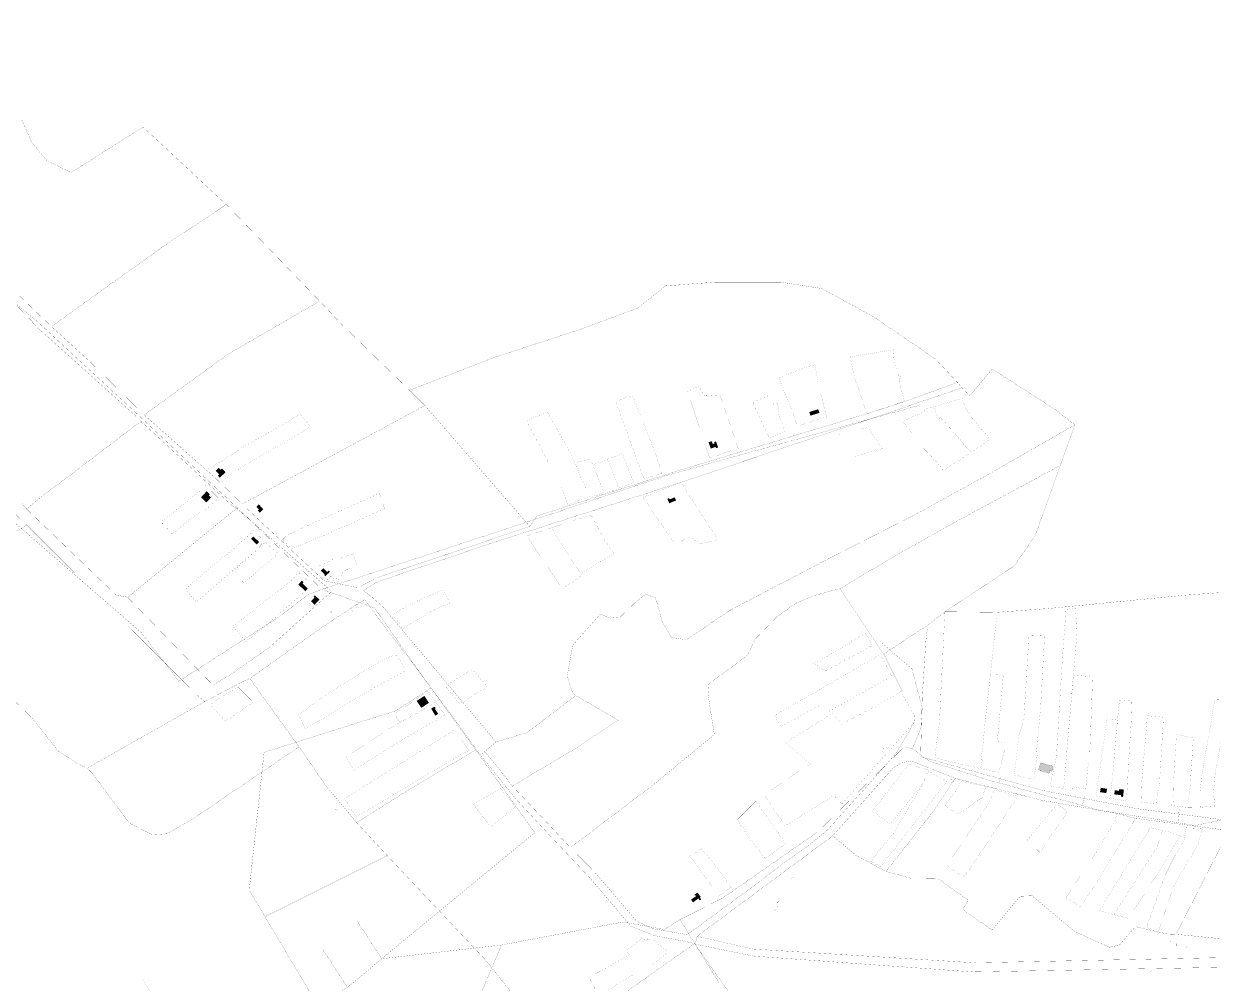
# Model space of a CAD drawing. Header units: millimetres. Extents: x 1265826 to 1360210, y 383897 to 506623.
# Drawn here: x 1341503 to 1343208, y 491104 to 492479 of the extents above; entities that cross this region are included whole.
import ezdxf

# ---------------------------------------------------------------- set-up
doc = ezdxf.new("R2010")
doc.units = ezdxf.units.MM
doc.layers.add('14', color=7, linetype='Continuous')

msp = doc.modelspace()

# ---------------------------------------------------------------- hatches: boundary and pattern name
at = {"layer": '14', "linetype": 'Continuous'}
for points in [[(1342629.1, 491922.6), (1342630.7, 491917.6), (1342643.4, 491921.5), (1342641.8, 491926.6)], [(1342484.7, 491879.3), (1342486.2, 491875.1), (1342487.8, 491870.4), (1342494.7, 491872.8), (1342495.4, 491871), (1342498.2, 491872), (1342497.5, 491873.9), (1342495.9, 491878.5), (1342495.2, 491880.5), (1342492.8, 491879.6), (1342493.4, 491877.6), (1342490.6, 491876.6), (1342489.2, 491880.8)], [(1341778.5, 491838.4), (1341783.5, 491833.2), (1341781.5, 491831.3), (1341784.1, 491828.6), (1341786.3, 491830.6), (1341790.3, 491834.4), (1341792.3, 491836.4), (1341787.4, 491841.5), (1341785.4, 491839.5), (1341782.6, 491842.4)], [(1341765.5, 491809), (1341757.3, 491800.6), (1341765, 491793.2), (1341773.1, 491801.7), (1341773, 491801.8), (1341771.4, 491800.2), (1341768.3, 491803.2), (1341769.9, 491804.8)], [(1342425.6, 491798.2), (1342428.3, 491791.9), (1342437.9, 491796), (1342436.1, 491800.3), (1342428.8, 491797.3), (1342428, 491799.2)], [(1341836.7, 491787), (1341840.5, 491783.1), (1341838.7, 491781.3), (1341841.5, 491778.5), (1341846.6, 491783.4), (1341840, 491790.2)], [(1341829, 491740.9), (1341837.1, 491732.9), (1341840.4, 491736.3), (1341832.3, 491744.2)], [(1341929.1, 491695.4), (1341934.6, 491689.7), (1341933.9, 491689.1), (1341935.5, 491687.4), (1341941.9, 491693.6), (1341940.2, 491695.4), (1341937.9, 491693.2), (1341932.5, 491698.7)], [(1341900.2, 491679), (1341896.9, 491675.5), (1341906.7, 491666), (1341910.2, 491669.6), (1341902.6, 491676.9), (1341904.1, 491678.5), (1341901.8, 491680.6)], [(1341918.9, 491657.9), (1341920, 491656.7), (1341915.1, 491651.4), (1341920.2, 491646.6), (1341927, 491653.7), (1341920.5, 491659.7)], [(1342066.5, 491508.5), (1342073, 491498.7), (1342083.8, 491505.8), (1342077.3, 491515.6)], [(1342090.8, 491499.6), (1342087.2, 491497.4), (1342093.1, 491487.5), (1342097.1, 491490.1), (1342092.3, 491497.3), (1342093.5, 491497.9), (1342092.1, 491500.2)], [(1342960.6, 491420.1), (1342957.4, 491409.5), (1342959.8, 491408.8), (1342959.6, 491408.4), (1342972.4, 491404.7), (1342973.5, 491408.4), (1342976.6, 491407.5), (1342977.5, 491410.6), (1342978.8, 491414.7)], [(1343046.6, 491383.9), (1343045.6, 491377.9), (1343054.5, 491376.4), (1343055.6, 491382.4)], [(1343073.2, 491382), (1343072.9, 491379.6), (1343066.8, 491380.3), (1343066.1, 491374.6), (1343075.9, 491373.5), (1343075.6, 491371.3), (1343078.5, 491371), (1343079.7, 491381.3)], [(1342464.5, 491230.8), (1342465.5, 491229.3), (1342466.5, 491230), (1342467.2, 491228.9), (1342459.6, 491223.7), (1342462.3, 491219.9), (1342470.2, 491225.3), (1342472, 491222.6), (1342473.9, 491223.9), (1342472.1, 491226.6), (1342473.4, 491227.4), (1342468.8, 491233.7)]]:
    msp.add_hatch(color=12, dxfattribs=at).paths.add_polyline_path(points)

# ---------------------------------------------------------------- linework, layer by layer
at = {"layer": '14', "color": 92, "const_width": 0.17, "flags": 128}
for points in [[(1341811.4, 491001.8), (1341812.6, 490989.9), (1341926.5, 491068.8), (1341966.8, 491098.2), (1341973.4, 491102.8), (1342016.2, 491138.9), (1342235.5, 491319.6), (1342142.5, 491450), (1342087.1, 491527), (1342055, 491571.6), (1342005.9, 491642), (1341930.6, 491668.4), (1341825, 491770.4), (1341729.2, 491860.4), (1341646.4, 491937.9), (1341520.5, 492054.4), (1341408.1, 492146.5), (1341373.6, 492171.3), (1341338.4, 492200.3), (1341293.8, 492250.1), (1341193.4, 492356.1), (1341144.2, 492410.9), (1341128.5, 492424.8), (1341067.5, 492479.2)], [(1341128.5, 492424.8), (1340935.4, 492293.4), (1340994.7, 492228.5), (1341145.4, 492084.3), (1341165.5, 492048.8), (1341217.9, 492000.9), (1341671.8, 491606.4), (1341725.6, 491536.8), (1341862.9, 491624.9), (1341911.1, 491660.8), (1341930.6, 491668.4), (1342265.1, 491778.3), (1342422, 491831.1), (1342786.1, 491932.1)], [(1342629.1, 491922.6), (1342630.7, 491917.6), (1342643.4, 491921.5), (1342641.8, 491926.6), (1342629.1, 491922.6)], [(1341778.5, 491838.4), (1341783.5, 491833.2), (1341781.5, 491831.3), (1341784.1, 491828.6), (1341786.3, 491830.6), (1341790.3, 491834.4), (1341792.3, 491836.4), (1341787.4, 491841.5), (1341785.4, 491839.5), (1341782.6, 491842.4), (1341778.5, 491838.4)], [(1341765.5, 491809), (1341757.3, 491800.6), (1341765, 491793.2), (1341773.1, 491801.7), (1341773, 491801.8), (1341771.4, 491800.2), (1341768.3, 491803.2), (1341769.9, 491804.8), (1341765.5, 491809)], [(1342425.6, 491798.2), (1342428.3, 491791.9), (1342437.9, 491796), (1342436.1, 491800.3), (1342428.8, 491797.3), (1342428, 491799.2), (1342425.6, 491798.2)], [(1341836.7, 491787), (1341840.5, 491783.1), (1341838.7, 491781.3), (1341841.5, 491778.5), (1341846.6, 491783.4), (1341840, 491790.2), (1341836.7, 491787)], [(1341829, 491740.9), (1341837.1, 491732.9), (1341840.4, 491736.3), (1341832.3, 491744.2), (1341829, 491740.9)], [(1341900.2, 491679), (1341896.9, 491675.5), (1341906.7, 491666), (1341910.2, 491669.6), (1341902.6, 491676.9), (1341904.1, 491678.5), (1341901.8, 491680.6), (1341900.2, 491679)], [(1342730.9, 491593.4), (1342776.1, 491554.4), (1342790.8, 491498.2), (1342788.8, 491468.9), (1342776.6, 491439.9)], [(1341926.5, 491068.8), (1341826.4, 491237.2), (1341847.7, 491434.8), (1342035.7, 491494.1), (1342087.1, 491527)], [(1342066.5, 491508.5), (1342073, 491498.7), (1342083.8, 491505.8), (1342077.3, 491515.6), (1342066.5, 491508.5)], [(1342090.8, 491499.6), (1342087.2, 491497.4), (1342093.1, 491487.5), (1342097.1, 491490.1), (1342092.3, 491497.3), (1342093.5, 491497.9), (1342092.1, 491500.2), (1342090.8, 491499.6)], [(1341980.8, 491193.4), (1342016.2, 491138.9), (1342187.9, 491158.6), (1342362.1, 491191.6), (1342420.9, 491180.9), (1342443.8, 491195), (1342504.7, 491225.8), (1342640.5, 491320.4), (1342765.5, 491443.1), (1342776.6, 491439.9), (1342801.1, 491422.1), (1342888.6, 491394.2), (1342900.9, 491390.9), (1343020.5, 491358.6), (1343047.7, 491351.2), (1343157.2, 491333.9), (1343182.1, 491329.9), (1343283.6, 491351.1), (1343375.2, 491384.1), (1343462.1, 491403.9), (1343521.4, 491408.9)], [(1342902.6, 491398.6), (1342900.9, 491390.9)], [(1343023, 491371.7), (1343020.5, 491358.6)], [(1343046.6, 491383.9), (1343045.6, 491377.9), (1343054.5, 491376.4), (1343055.6, 491382.4), (1343046.6, 491383.9)], [(1343159, 491353.7), (1343157.2, 491333.9)], [(1342443.8, 491195), (1342499.3, 491104.8)], [(1341966.8, 491098.2), (1341931.4, 491152.8)], [(1342187.9, 491158.6), (1342144.9, 491057.3)]]:
    msp.add_lwpolyline(points, dxfattribs=at)
at = {"layer": '14', "color": 12, "const_width": 0.17, "flags": 128}
for points in [[(1341500.3, 492341.5), (1341515.3, 492308.4), (1341536.8, 492282.6), (1341571.4, 492266.1), (1341674.2, 492331.3), (1341793.4, 492220.1), (1341848.9, 492163), (1341927.4, 492081.6), (1341958.6, 492048.7), (1342056.2, 491953.8), (1342176.6, 492000.7), (1342300.4, 492040.9), (1342383.5, 492071.9), (1342423, 492103.5), (1342493.5, 492108.8), (1342588.7, 492108.8), (1342647.1, 492099.7), (1342722.1, 492058.5), (1342810.2, 491998.4), (1342841.2, 491965.1), (1342847.9, 491957.5), (1342858.8, 491945.7), (1342891, 491984.4), (1342982.1, 491925.7), (1343009.5, 491904.3), (1342988.6, 491846), (1342952.8, 491745.8), (1342922.9, 491702.3), (1342823.3, 491636.3), (1342898.2, 491635.6), (1342970.7, 491640.9), (1343168.6, 491660.2), (1343279.8, 491668.2)], [(1341793.4, 492220.1), (1341709.6, 492164.5), (1341623, 492102.8), (1341543, 492045.1), (1341599.5, 491993.6), (1341675.8, 491918.5), (1341795.7, 492005.3), (1341836.7, 492029.3), (1341927.4, 492081.6), (1341848.9, 492163), (1341793.4, 492220.1)], [(1342056.2, 491953.8), (1342078.1, 491932), (1342228.4, 491758.6), (1342239.2, 491773.8), (1342445.1, 491839.8), (1342711.8, 491920.3), (1342765.5, 491937.6), (1342841.2, 491965.1), (1342810.2, 491998.4), (1342722.1, 492058.5), (1342647.1, 492099.7), (1342588.7, 492108.8), (1342493.5, 492108.8), (1342423, 492103.5), (1342383.5, 492071.9), (1342300.4, 492040.9), (1342176.6, 492000.7), (1342056.2, 491953.8)], [(1341332.1, 491931.4), (1341507.8, 491760.3), (1341750.2, 491518.5), (1341762.5, 491507.5), (1341819, 491537.1), (1341827.1, 491540.7), (1341938.1, 491619.1), (1341991.6, 491653.8), (1342110.7, 491495.7), (1342157.8, 491430.7), (1342163.9, 491435.8), (1342180, 491449.6), (1342019.1, 491642.2), (1342002.2, 491657.5), (1341989.9, 491667.2), (1342011, 491679.6), (1342178.9, 491736.4), (1342429.5, 491816.8), (1342735.1, 491919), (1342847.9, 491957.5), (1342841.2, 491965.1), (1342765.5, 491937.6), (1342711.8, 491920.3), (1342445.1, 491839.8), (1342239.2, 491773.8), (1342228.4, 491758.6), (1342009.7, 491685.1), (1341981.7, 491670.8), (1341933.9, 491680.8), (1341820.2, 491786.8), (1341816.4, 491790.7), (1341777.4, 491828.4), (1341675.8, 491918.5), (1341599.5, 491993.6), (1341543, 492045.1), (1341491.6, 492094.5)], [(1341485.2, 492083.5), (1341513.9, 492053.9), (1341521.2, 492044.8), (1341529.3, 492038), (1341665.6, 491915.3), (1341672.2, 491908.5), (1341802.4, 491787.8), (1341808.2, 491784.7), (1341944.6, 491665.4), (1341857.3, 491586.8), (1341799.3, 491545.9), (1341774.4, 491531.2), (1341652.3, 491657), (1341635.4, 491660.4), (1341507.4, 491783.6), (1341501.1, 491791.6)], [(1341927.4, 492081.6), (1341836.7, 492029.3), (1341795.7, 492005.3), (1341675.8, 491918.5), (1341777.4, 491828.4), (1341816.4, 491790.7), (1342078.1, 491932), (1342056.2, 491953.8), (1341958.6, 492048.7), (1341927.4, 492081.6)], [(1342847.9, 491957.5), (1342735.1, 491919), (1342429.5, 491816.8), (1342178.9, 491736.4), (1342011, 491679.6), (1341989.9, 491667.2), (1342002.2, 491657.5), (1342019.1, 491642.2), (1342180, 491449.6), (1342224.8, 491463.2), (1342294.3, 491516.3), (1342290.5, 491519.5), (1342287.1, 491527.2), (1342282.1, 491544.8), (1342290, 491588.3), (1342329.5, 491633.1), (1342343.4, 491627.2), (1342357.8, 491628.5), (1342380.2, 491650.3), (1342394.8, 491661.5), (1342408.6, 491656.2), (1342418.5, 491621.3), (1342431.6, 491599.5), (1342453.1, 491596.2), (1342514.8, 491638.2), (1342656.5, 491712.4), (1342780.7, 491775.6), (1342886.1, 491833.6), (1343009.5, 491904.3), (1342982.1, 491925.7), (1342891, 491984.4), (1342858.8, 491945.7), (1342847.9, 491957.5)], [(1342228.4, 491758.6), (1342078.1, 491932), (1341816.4, 491790.7), (1341820.2, 491786.8), (1341933.9, 491680.8), (1341981.7, 491670.8), (1342009.7, 491685.1), (1342228.4, 491758.6)], [(1341635.4, 491660.4), (1341652.3, 491657), (1341808.2, 491784.7), (1341802.4, 491787.8), (1341672.2, 491908.5), (1341663.6, 491903.7), (1341559.9, 491824.5), (1341531.8, 491804.1), (1341507.4, 491783.6), (1341635.4, 491660.4)], [(1343009.5, 491904.3), (1342886.1, 491833.6), (1342780.7, 491775.6), (1342656.5, 491712.4), (1342514.8, 491638.2), (1342453.1, 491596.2), (1342431.6, 491599.5), (1342418.5, 491621.3), (1342408.6, 491656.2), (1342394.8, 491661.5), (1342380.2, 491650.3), (1342357.8, 491628.5), (1342343.4, 491627.2), (1342329.5, 491633.1), (1342290, 491588.3), (1342282.1, 491544.8), (1342287.1, 491527.2), (1342290.5, 491519.5), (1342294.3, 491516.3), (1342355.2, 491480.9), (1342297.2, 491442.2), (1342203.4, 491386.5), (1342252.8, 491334.3), (1342286.7, 491298.2), (1342406.5, 491389.1), (1342492.9, 491460.3), (1342483.8, 491518.3), (1342485, 491532.8), (1342540.2, 491573.7), (1342551.3, 491596.8), (1342582.5, 491629.2), (1342609.7, 491648.5), (1342635.1, 491659.3), (1342673.1, 491669.6), (1342754.7, 491718.1), (1342842.7, 491767.5), (1342988.6, 491846), (1343009.5, 491904.3)], [(1342988.6, 491846), (1342842.7, 491767.5), (1342754.7, 491718.1), (1342673.1, 491669.6), (1342735.6, 491575.8), (1342798.1, 491616.8), (1342823.3, 491636.3), (1342922.9, 491702.3), (1342952.8, 491745.8), (1342988.6, 491846)], [(1341944.6, 491665.4), (1341808.2, 491784.7), (1341652.3, 491657), (1341774.4, 491531.2), (1341799.3, 491545.9), (1341857.3, 491586.8), (1341944.6, 491665.4)], [(1341579.8, 491418.9), (1341594, 491412.1), (1341762.5, 491507.5), (1341750.2, 491518.5), (1341507.8, 491760.3), (1341339.2, 491666.7), (1341370.4, 491622.4), (1341440.8, 491556.5), (1341515.3, 491484), (1341552.8, 491436.6), (1341579.8, 491418.9)], [(1342735.6, 491575.8), (1342673.1, 491669.6), (1342635.1, 491659.3), (1342609.7, 491648.5), (1342582.5, 491629.2), (1342551.3, 491596.8), (1342540.2, 491573.7), (1342485, 491532.8), (1342483.8, 491518.3), (1342492.9, 491460.3), (1342406.5, 491389.1), (1342286.7, 491298.2), (1342321.1, 491263.4), (1342381.5, 491192.8), (1342405.8, 491181.8), (1342454.1, 491173.4), (1342541.9, 491237.9), (1342593.6, 491276.9), (1342628.5, 491301.8), (1342654.4, 491323), (1342710, 491384.4), (1342752.3, 491432.2), (1342779.9, 491478.4), (1342779.1, 491488.6), (1342735.6, 491575.8)], [(1342798, 491611.4), (1342796, 491593.9), (1342790.8, 491514.1), (1342788.5, 491428.6), (1342962.9, 491380.2), (1343098.8, 491354), (1343171.7, 491344.6), (1343223.4, 491337.9), (1343241.4, 491352.7), (1343289, 491365.7), (1343291.3, 491579.9), (1343296.4, 491663.9), (1343279.8, 491668.2), (1343168.6, 491660.2), (1342970.7, 491640.9), (1342898.2, 491635.6), (1342823.3, 491636.3), (1342798.1, 491616.8), (1342798, 491611.4)], [(1341980.3, 491334.1), (1342058.3, 491383.1), (1342147.5, 491436.3), (1342151.7, 491439.1), (1342110.7, 491495.7), (1341991.6, 491653.8), (1341938.1, 491619.1), (1341827.1, 491540.7), (1341897.8, 491442.7), (1341936.5, 491386.5), (1341980.3, 491334.1)], [(1343223.4, 491337.9), (1343171.7, 491344.6), (1343098.8, 491354), (1342962.9, 491380.2), (1342788.5, 491428.6), (1342790.8, 491514.1), (1342796, 491593.9), (1342798, 491611.4), (1342798.1, 491616.8), (1342735.6, 491575.8), (1342779.1, 491488.6), (1342779.9, 491478.4), (1342752.3, 491432.2), (1342710, 491384.4), (1342654.4, 491323), (1342628.5, 491301.8), (1342593.6, 491276.9), (1342541.9, 491237.9), (1342454.1, 491173.4), (1342405.8, 491181.8), (1342381.5, 491192.8), (1342321.1, 491263.4), (1342286.7, 491298.2), (1342252.8, 491334.3), (1342203.4, 491386.5), (1342182.4, 491413.5), (1342163.9, 491435.8), (1342157.8, 491430.7)], [(1342259.6, 491017.8), (1342165.5, 491136.6), (1342024.2, 491286.7), (1341980.3, 491334.1), (1341936.5, 491386.5), (1341897.8, 491442.7), (1341746.2, 491339.7), (1341708.4, 491318), (1341687.3, 491316.7), (1341655, 491333.2), (1341626, 491371.4), (1341602.6, 491403.7), (1341594, 491412.1), (1341579.8, 491418.9), (1341552.8, 491436.6), (1341515.3, 491484), (1341440.8, 491556.5)], [(1341897.8, 491442.7), (1341827.1, 491540.7), (1341819, 491537.1), (1341762.5, 491507.5), (1341594, 491412.1), (1341602.6, 491403.7), (1341626, 491371.4), (1341655, 491333.2), (1341687.3, 491316.7), (1341708.4, 491318), (1341746.2, 491339.7), (1341897.8, 491442.7)], [(1342163.9, 491435.8), (1342182.4, 491413.5), (1342203.4, 491386.5), (1342297.2, 491442.2), (1342355.2, 491480.9), (1342294.3, 491516.3), (1342224.8, 491463.2), (1342180, 491449.6), (1342163.9, 491435.8)], [(1342452.7, 491163.5), (1342406.2, 491172.3), (1342373.3, 491185.6), (1342314.1, 491255.3), (1342254.6, 491318.3), (1342208.3, 491368.1), (1342157.8, 491430.7), (1342151.7, 491439.1), (1342147.5, 491436.3), (1342058.3, 491383.1), (1341980.3, 491334.1), (1342024.2, 491286.7), (1342165.5, 491136.6), (1342259.6, 491017.8), (1342295.1, 491041), (1342464.6, 491160.6), (1342452.7, 491163.5)], [(1342157.8, 491430.7), (1342208.3, 491368.1), (1342254.6, 491318.3), (1342314.1, 491255.3), (1342373.3, 491185.6), (1342406.2, 491172.3), (1342452.7, 491163.5), (1342464.6, 491160.6), (1342467.2, 491166.1), (1342468.4, 491171.3), (1342662.6, 491315.2), (1342748.9, 491412.3), (1342761.3, 491420), (1342775.6, 491422.4), (1342838.4, 491397.4), (1342963.3, 491365.8), (1343069.7, 491347.4), (1343096, 491340.2), (1343235.7, 491321.9)], [(1342730.1, 491268.7), (1342738.8, 491264), (1342808.9, 491353.1), (1342838.4, 491397.4), (1342775.6, 491422.4), (1342761.3, 491420), (1342748.9, 491412.3), (1342662.6, 491315.2), (1342695.8, 491287.2), (1342730.1, 491268.7)], [(1343520.5, 491187), (1343557.5, 491213.7), (1343650.9, 491269.4), (1343684.3, 491382.1), (1343657.5, 491389.2), (1343591.7, 491403.8), (1343538.8, 491412.8), (1343445, 491398.4), (1343420.5, 491393.2), (1343391.6, 491386.7), (1343354.2, 491376.2), (1343296.6, 491356.3), (1343274.7, 491350), (1343245.4, 491339.8), (1343235.7, 491321.9), (1343221.4, 491304.9), (1343154.5, 491174), (1343273.1, 491162.1), (1343354.3, 491166.6), (1343439.3, 491172.2), (1343520.5, 491187)], [(1343142.4, 491174.3), (1343154.5, 491174), (1343221.4, 491304.9), (1343235.7, 491321.9), (1343096, 491340.2), (1343069.7, 491347.4), (1342963.3, 491365.8), (1342838.4, 491397.4), (1342808.9, 491353.1), (1342738.8, 491264), (1342774.6, 491254.3), (1342813.4, 491253.8), (1342856.5, 491222.8), (1342848.6, 491209.6), (1342860.5, 491201.2), (1342890.9, 491180.1), (1342931.2, 491228.5), (1342948.3, 491229.2), (1343009, 491178), (1343058.8, 491155.5), (1343073.1, 491158.3), (1343096.3, 491184.9), (1343142.4, 491174.3)], [(1343273.1, 491162.1), (1343154.5, 491174), (1343142.4, 491174.3), (1343096.3, 491184.9), (1343073.1, 491158.3), (1343058.8, 491155.5), (1343009, 491178), (1342948.3, 491229.2), (1342931.2, 491228.5), (1342890.9, 491180.1), (1342860.5, 491201.2), (1342848.6, 491209.6), (1342856.5, 491222.8), (1342813.4, 491253.8), (1342774.6, 491254.3), (1342738.8, 491264), (1342730.1, 491268.7), (1342695.8, 491287.2), (1342662.6, 491315.2), (1342468.4, 491171.3), (1342548.5, 491152.8), (1342866.2, 491133.1), (1343292.9, 491142)], [(1344512.4, 491143), (1344412.9, 491090.9), (1344406.3, 491087.1), (1344379.2, 491073.4), (1344352.3, 491057.9), (1344282.5, 491032.8), (1344215.4, 491039.3), (1344192.2, 491053.2), (1344149.4, 491078.1), (1343996.8, 491158.8), (1343891.9, 491191.1), (1343737, 491192.7), (1343533.6, 491165.8), (1343292.9, 491142), (1342866.2, 491133.1), (1342548.5, 491152.8), (1342468.4, 491171.3), (1342467.2, 491166.1), (1342464.6, 491160.6), (1342476, 491157.7), (1342548.9, 491142.7), (1342863.6, 491120), (1343309.5, 491128.2), (1343554.1, 491159.9)], [(1342464.6, 491160.6), (1342295.1, 491041), (1342415.3, 490899.9), (1342512.2, 490816.4), (1342657.2, 490739.9), (1342706.6, 490795.5), (1342784.6, 490883.1), (1342703.3, 490945.3), (1342621.1, 491008.1), (1342514.7, 491089.5), (1342464.6, 491160.6)], [(1343309.5, 491128.2), (1342863.6, 491120), (1342548.9, 491142.7), (1342476, 491157.7), (1342464.6, 491160.6), (1342514.7, 491089.5)]]:
    msp.add_lwpolyline(points, dxfattribs=at)
at = {"layer": '14', "color": 7, "const_width": 0.08, "flags": 128}
for points in [[(1342711.8, 491920.3), (1342761.2, 491936.5), (1342765.5, 491937.6), (1342761.2, 491953.5), (1342757.4, 491967.7), (1342758.4, 491968.1), (1342757.7, 491970.5), (1342760.9, 491971.4), (1342760.1, 491974.3), (1342757.5, 491973.6), (1342755.6, 491980.9), (1342753.9, 491982.6), (1342750.3, 491998.8), (1342749.1, 492012), (1342687.5, 492001.6), (1342693.6, 491972.9), (1342711.8, 491920.3)], [(1342585.1, 491971.4), (1342594.5, 491949.2), (1342603.8, 491927.6), (1342611.8, 491902.4), (1342637.6, 491910.7), (1342653.7, 491915.5), (1342641.6, 491963.6), (1342637.2, 491990.4), (1342626.1, 491987.6), (1342608.6, 491980.7), (1342585.1, 491971.4)], [(1342486.3, 491857), (1342491.8, 491858.7), (1342501.3, 491861.8), (1342506.8, 491863.8), (1342527.2, 491870.5), (1342500.9, 491947.2), (1342478.9, 491945.7), (1342471.2, 491959.7), (1342454.3, 491952.3), (1342468, 491911.4), (1342486.3, 491857)], [(1342391.8, 491827.2), (1342398.8, 491829.2), (1342411.1, 491832.4), (1342414.2, 491833.4), (1342414.9, 491833.8), (1342417.8, 491834.6), (1342413.8, 491847.1), (1342413.2, 491849.8), (1342403.4, 491876.4), (1342375.5, 491946.4), (1342351.6, 491937.9), (1342375.1, 491873.1), (1342391.8, 491827.2)], [(1342571.8, 491885.2), (1342585.8, 491891.3), (1342588.7, 491892.5), (1342594, 491894.8), (1342590.3, 491905.2), (1342585.9, 491916.5), (1342584.1, 491921), (1342585.6, 491925), (1342584.3, 491930.5), (1342583, 491935.4), (1342578.2, 491933.9), (1342571.8, 491946.9), (1342548.2, 491936.2), (1342567.4, 491894.6), (1342571.8, 491885.2)], [(1342807.6, 491930.3), (1342812.9, 491916.6), (1342814.6, 491913.2), (1342817.1, 491914.4), (1342826.1, 491904.5), (1342835.1, 491895), (1342860.5, 491864.4), (1342888, 491883.6), (1342862.1, 491914.3), (1342851.7, 491930.2), (1342848.1, 491942.1), (1342807.6, 491930.3)], [(1341787, 491822.5), (1341792.3, 491827.3), (1341798.6, 491832.3), (1341804.8, 491837), (1341811.7, 491840.9), (1341818.8, 491845.2), (1341829.4, 491852), (1341892.9, 491888.3), (1341913.7, 491901.5), (1341899.5, 491920.2), (1341881.6, 491908.7), (1341816.3, 491871.7), (1341809.7, 491867.4), (1341802, 491862.3), (1341801.6, 491862.2), (1341796.1, 491858.6), (1341793.5, 491857.1), (1341788.2, 491853.5), (1341768.3, 491841.1), (1341787, 491822.5)], [(1342282.5, 491789.5), (1342308.4, 491799.5), (1342312.9, 491800.8), (1342309.2, 491811.8), (1342300.9, 491830.8), (1342287.9, 491861.8), (1342253.6, 491922.6), (1342223.5, 491910.1), (1342254.5, 491851.9), (1342272.6, 491815.8), (1342279, 491801.1), (1342282.5, 491789.5)], [(1342821.2, 491839.2), (1342860.5, 491864.4), (1342836.3, 491893.5), (1342835.1, 491895), (1342826.1, 491904.5), (1342817.1, 491914.4), (1342814.6, 491913.2), (1342812.9, 491916.6), (1342807.6, 491930.3), (1342793.4, 491926.1), (1342794.6, 491922.8), (1342789.2, 491920.8), (1342762.8, 491909.7), (1342775.7, 491892.3), (1342773.1, 491890), (1342798.2, 491865.3), (1342805.6, 491857.2), (1342821.2, 491839.2)], [(1342693.1, 491858.3), (1342734.1, 491870.5), (1342712.4, 491900.4), (1342671.8, 491890.3), (1342693.1, 491858.3)], [(1342312.9, 491800.8), (1342335.3, 491805.4), (1342315.6, 491855.3), (1342292.9, 491849.9), (1342300.9, 491830.8), (1342309.2, 491811.8), (1342312.9, 491800.8)], [(1342356.3, 491813.5), (1342340, 491854.9), (1342319, 491846.8), (1342335.3, 491805.4), (1342356.3, 491813.5)], [(1342356.3, 491813.5), (1342377.3, 491821.6), (1342361, 491863), (1342340, 491854.9), (1342356.3, 491813.5)], [(1341755.3, 491809.3), (1341700.3, 491764.8), (1341716, 491748), (1341756.2, 491780), (1341764.1, 491782.7), (1341782.3, 491799.3), (1341763.9, 491817.5), (1341759.3, 491813.2), (1341755.3, 491809.3)], [(1342390.7, 491800.4), (1342436.5, 491733.3), (1342457, 491743.2), (1342473.9, 491733.7), (1342497.8, 491739.9), (1342445.1, 491821.7), (1342390.7, 491800.4)], [(1341873.8, 491739.1), (1341883.9, 491730.1), (1341887.6, 491726.7), (1341893.2, 491729), (1341915.4, 491738.4), (1341932.4, 491745.5), (1341986.2, 491768.9), (1342020.4, 491784.4), (1342013, 491806.1), (1341915.2, 491762.3), (1341897.7, 491754), (1341883.4, 491747.6), (1341878.4, 491743.8), (1341873.8, 491739.1)], [(1342259.9, 491756.6), (1342264.4, 491748.3), (1342276.5, 491729.4), (1342282.2, 491719.8), (1342301.5, 491691.4), (1342349.1, 491719.6), (1342334.9, 491740.1), (1342316.5, 491775), (1342288.1, 491766.1), (1342259.9, 491756.6)], [(1341833, 491752.4), (1341819, 491739.8), (1341797.6, 491721.2), (1341743.3, 491675.9), (1341734.7, 491668.6), (1341750.6, 491650.1), (1341812.4, 491704.2), (1341830.2, 491719.8), (1341848.5, 491737.6), (1341833, 491752.4)], [(1342224.1, 491745), (1342275.1, 491668.9), (1342303.3, 491688.6), (1342301.5, 491691.4), (1342282.2, 491719.8), (1342276.5, 491729.4), (1342264.4, 491748.3), (1342259.9, 491756.6), (1342224.1, 491745)], [(1341818.5, 491678), (1341863.5, 491715.6), (1341867.9, 491719.5), (1341849.5, 491736.2), (1341830.6, 491718.8), (1341812.6, 491702.8), (1341802.5, 491694.2), (1341818.5, 491678)], [(1341950.3, 491713.5), (1341940.2, 491708), (1341926.9, 491701.9), (1341919.8, 491694.7), (1341934.9, 491683.3), (1341940.8, 491682.9), (1341942.3, 491686.9), (1341957.6, 491687.1), (1341959.9, 491692.3), (1341961.4, 491694.3), (1341980.2, 491703.5), (1341975.9, 491719.6), (1341954.2, 491711.9), (1341952.7, 491712.7), (1341950.3, 491713.5)], [(1341817.4, 491626.9), (1341803.4, 491615.4), (1341821.5, 491593.8), (1341833.4, 491603.2), (1341855.3, 491620.9), (1341906.7, 491666), (1341910.2, 491669.6), (1341915.8, 491675.2), (1341897, 491693), (1341884.7, 491679.1), (1341817.4, 491626.9)], [(1341954.1, 491680.2), (1341954.4, 491683.7), (1341949.1, 491684.2), (1341949.2, 491685.5), (1341947.3, 491685.7), (1341947, 491682.8), (1341946.8, 491680.7), (1341950.1, 491680.4), (1341954.1, 491680.2)], [(1341918.9, 491657.9), (1341920, 491656.7), (1341915.1, 491651.4), (1341913.9, 491649.9), (1341913.2, 491648), (1341917.5, 491644.3), (1341920.2, 491646.6), (1341927, 491653.7), (1341920.5, 491659.7), (1341918.9, 491657.9)], [(1342002.1, 491666.7), (1342002.5, 491665.6), (1342003.8, 491666.1), (1342003.4, 491667.2), (1342002.1, 491666.7)], [(1342054.2, 491646), (1342032.4, 491632.3), (1342046.6, 491612.1), (1342059.5, 491620.3), (1342092.8, 491639.8), (1342114.6, 491648.9), (1342103.6, 491667.5), (1342082.9, 491658.4), (1342054.2, 491646)], [(1341978.2, 491644.8), (1341980.4, 491641.2), (1341983.9, 491643.3), (1341981.6, 491646.9), (1341978.2, 491644.8)], [(1341941.8, 491636.2), (1341942.9, 491634.5), (1341944.5, 491635.9), (1341943.3, 491637.5), (1341941.8, 491636.2)], [(1341971.6, 491635.9), (1341971.6, 491635.8), (1341974.8, 491637.7), (1341975, 491637.9), (1341974.9, 491638), (1341974.7, 491637.9), (1341971.6, 491635.9)], [(1342874.6, 491411.5), (1342876.9, 491423.7), (1342875.2, 491423.9), (1342878.3, 491450.7), (1342880.7, 491476.1), (1342898.2, 491635.6), (1342823.3, 491636.3), (1342816, 491487.8), (1342814.7, 491471.7), (1342808.9, 491427.7), (1342825.6, 491422.7), (1342854.2, 491416.2), (1342874.6, 491411.5)], [(1342993.5, 491382.7), (1343012.7, 491607), (1343010.4, 491641.7), (1342996.8, 491639.7), (1342991.6, 491567.6), (1342983.2, 491430.2), (1342981.6, 491421.2), (1342977.4, 491403.3), (1342973.9, 491386.7), (1342978, 491386), (1342993.5, 491382.7)], [(1341939.6, 491616.2), (1341939.7, 491616.1), (1341939.9, 491616.2), (1341939.9, 491616.4), (1341939.6, 491616.2)], [(1341905.4, 491595.1), (1341905.4, 491595), (1341905.7, 491595.1), (1341905.6, 491595.3), (1341905.4, 491595.1)], [(1342652.4, 491551.7), (1342700.6, 491577.6), (1342711.9, 491584), (1342719.6, 491588.1), (1342717.8, 491591.2), (1342710.5, 491603.8), (1342709.6, 491605.4), (1342688.9, 491594.1), (1342689.6, 491594.1), (1342689.6, 491592.8), (1342635.4, 491561.7), (1342652.4, 491551.7)], [(1342943.8, 491602.5), (1342936.4, 491481.1), (1342929.3, 491459.6), (1342924.8, 491419), (1342922.2, 491402.5), (1342950.5, 491395.9), (1342953.1, 491413.6), (1342955.7, 491431.9), (1342954.2, 491432.2), (1342955.8, 491448.6), (1342960.5, 491499.6), (1342966.1, 491601.6), (1342943.8, 491602.5)], [(1341871.3, 491573.6), (1341871.4, 491573.4), (1341871.6, 491573.5), (1341871.6, 491573.7), (1341871.3, 491573.6)], [(1341937.6, 491518), (1341897.3, 491489), (1341906.4, 491468.1), (1341961.2, 491501.2), (1341996.6, 491522.4), (1342050.9, 491552.3), (1342049.5, 491555.1), (1342039.1, 491571.8), (1342036.7, 491574.5), (1342024.1, 491570.7), (1342001.7, 491557.4), (1341984, 491546.8), (1341937.6, 491518)], [(1342579, 491487.6), (1342588, 491471.4), (1342622.3, 491490.4), (1342644.1, 491502.3), (1342654.2, 491492), (1342724.1, 491530.8), (1342739.5, 491539.4), (1342747.3, 491543.5), (1342738.2, 491561), (1342730.7, 491574.8), (1342723.4, 491570.7), (1342721.4, 491569.5), (1342716.8, 491566.9), (1342713.5, 491565), (1342709.1, 491562.5), (1342702.4, 491558.6), (1342607.8, 491504), (1342579, 491487.6)], [(1341837.2, 491551.9), (1341837.3, 491551.8), (1341837.5, 491551.9), (1341837.4, 491552.1), (1341837.2, 491551.9)], [(1342135.3, 491547.4), (1342107.4, 491529.8), (1342127.9, 491504.1), (1342167.5, 491529.1), (1342146.4, 491553.3), (1342140.4, 491549.8), (1342135.3, 491547.4)], [(1342888.4, 491546.4), (1342880.7, 491476.1), (1342878.3, 491450.7), (1342875.2, 491423.9), (1342876.9, 491423.7), (1342874.6, 491411.5), (1342890.9, 491407.8), (1342900.6, 491405.7), (1342902.1, 491412), (1342904.2, 491420), (1342911.3, 491448.6), (1342898.3, 491450.1), (1342901.3, 491481.6), (1342904.5, 491517.4), (1342906.9, 491545.3), (1342905.3, 491545.5), (1342888.4, 491546.4)], [(1343007.4, 491545.5), (1342993.5, 491382.7), (1343005.4, 491380), (1343005.9, 491385.6), (1343006.4, 491385.5), (1343025.1, 491381.7), (1343027.7, 491410.5), (1343029.2, 491419.5), (1343029.3, 491427.7), (1343030.6, 491427.3), (1343032.6, 491477), (1343035, 491543.1), (1343007.4, 491545.5)], [(1341795.6, 491519.8), (1341770.6, 491503.5), (1341792.3, 491479), (1341831.9, 491506.8), (1341810.5, 491528.3), (1341807.9, 491526.8), (1341795.6, 491519.8)], [(1341802.7, 491530.1), (1341802.8, 491529.9), (1341803, 491530.1), (1341802.9, 491530.2), (1341802.7, 491530.1)], [(1341766.6, 491507.6), (1341766.7, 491507.5), (1341766.9, 491507.6), (1341766.9, 491507.8), (1341766.6, 491507.6)], [(1342025.3, 491467.8), (1341964.8, 491427.8), (1341976, 491409), (1342055, 491458.5), (1342071.5, 491467.6), (1342080.9, 491473.3), (1342098.8, 491483.2), (1342106.7, 491488.8), (1342093.4, 491507.1), (1342078.8, 491497.7), (1342073.9, 491494.6), (1342046.4, 491480.1), (1342042.8, 491477.9), (1342025.3, 491467.8)], [(1342042.5, 491495.5), (1342034.6, 491490.1), (1342042.8, 491477.9), (1342046.4, 491480.1), (1342073.9, 491494.6), (1342078.8, 491497.7), (1342093.4, 491507.1), (1342082.1, 491522.3), (1342042.5, 491495.5)], [(1342779.1, 491488.6), (1342760.4, 491522), (1342753.9, 491517.7), (1342720.8, 491499.3), (1342674.9, 491475.1), (1342662.6, 491491.1), (1342594.7, 491448.3), (1342630.5, 491418.5), (1342564.1, 491373.8), (1342594.5, 491329.5), (1342664.3, 491372.9), (1342675.6, 491360.9), (1342717, 491407.3), (1342738.6, 491431.8), (1342732.5, 491436.7), (1342737.9, 491442.7), (1342744.1, 491437.8), (1342779.9, 491478.4), (1342779.1, 491488.6)], [(1343068.5, 491459.5), (1343063.5, 491398.3), (1343060.4, 491375.2), (1343059.7, 491369.1), (1343082.7, 491365.2), (1343083.8, 491372.2), (1343084.9, 491389), (1343086.8, 491425.3), (1343090.2, 491478.5), (1343091.3, 491509.9), (1343073.4, 491508.6), (1343068.5, 491459.5)], [(1343189.1, 491355.9), (1343210.1, 491357.7), (1343208.2, 491376.6), (1343210.8, 491406.4), (1343230.5, 491511.1), (1343210.2, 491510.4), (1343198.7, 491444), (1343191.6, 491403.2), (1343188.7, 491376.9), (1343188.8, 491364.4), (1343189.1, 491355.9)], [(1343055.7, 491482.9), (1343039.9, 491372.4), (1343059.7, 491369.1), (1343060.4, 491375.2), (1343063.5, 491398.3), (1343068.5, 491459.5), (1343070.6, 491481), (1343055.7, 491482.9)], [(1343125.9, 491361.1), (1343126.4, 491366.8), (1343130.8, 491389.7), (1343136.5, 491485.1), (1343113.5, 491487.2), (1343105.2, 491390.2), (1343104.3, 491363.4), (1343114.8, 491362.2), (1343125.9, 491361.1)], [(1341979.6, 491342), (1342108.1, 491419), (1342133.1, 491433.2), (1342141.1, 491437.9), (1342121.2, 491467.6), (1342098.9, 491453.3), (1341962.9, 491368.6), (1341979.6, 491342)], [(1343171.8, 491355.7), (1343171.6, 491362.2), (1343174.4, 491382.3), (1343179.3, 491455.4), (1343155.1, 491460.5), (1343151.1, 491394.5), (1343150.7, 491373.6), (1343149.9, 491367.8), (1343150.7, 491367.7), (1343150.3, 491363.1), (1343149.6, 491363.1), (1343147.6, 491358.7), (1343171.8, 491355.7)], [(1343174.4, 491382.3), (1343171.6, 491362.2), (1343171.8, 491355.7), (1343189.1, 491355.9), (1343188.8, 491364.4), (1343188.7, 491376.9), (1343191.6, 491403.2), (1343198.7, 491444), (1343178.5, 491443.8), (1343174.4, 491382.3)], [(1342785.1, 491378.6), (1342751.1, 491320.8), (1342716.9, 491278.5), (1342731.6, 491270.6), (1342776.2, 491329.2), (1342826.1, 491393.2), (1342800.1, 491407.6), (1342797.2, 491401.4), (1342785.1, 491378.6)], [(1342771.7, 491418.1), (1342719.5, 491350.5), (1342744.9, 491331.9), (1342778.5, 491373.2), (1342789.3, 491386.4), (1342797.2, 491401.4), (1342800.1, 491407.6), (1342800.5, 491408.9), (1342771.7, 491418.1)], [(1342846.8, 491393.3), (1342836.8, 491376.2), (1342823.2, 491358.4), (1342842.6, 491345.8), (1342869.1, 491365.5), (1342876.9, 491369.5), (1342879.6, 491379.2), (1342879.9, 491379), (1342881.6, 491385), (1342881.3, 491385.1), (1342872.4, 491387.8), (1342846.8, 491393.3)], [(1342831.8, 491396.5), (1342830.1, 491392.7), (1342834, 491391), (1342835.7, 491394.8), (1342831.8, 491396.5)], [(1342148.2, 491360.6), (1342156.2, 491348.6), (1342171.8, 491327.9), (1342207.6, 491356.2), (1342186.8, 491383.6), (1342148.2, 491360.6)], [(1342850.4, 491255.7), (1342880.8, 491300.2), (1342918.5, 491357.8), (1342925.5, 491367.6), (1342926.7, 491372), (1342919.8, 491373.9), (1342893.8, 491381.4), (1342891.7, 491375.8), (1342890.1, 491370.6), (1342887.4, 491364.1), (1342880.4, 491352.9), (1342861, 491324.8), (1342826.3, 491272.3), (1342850.4, 491255.7)], [(1341950.8, 491353.6), (1341948.2, 491351.3), (1341948.4, 491351.1), (1341950.9, 491353.2), (1341952.7, 491350.8), (1341952.9, 491350.6), (1341953, 491350.7), (1341952.9, 491351), (1341950.8, 491353.6)], [(1342526, 491338.4), (1342533.4, 491326.1), (1342534.7, 491327.2), (1342537.5, 491323.4), (1342536.3, 491322.3), (1342540, 491315.5), (1342556.4, 491294.6), (1342559.6, 491289.9), (1342566, 491282), (1342589.4, 491299.5), (1342595.4, 491303.8), (1342575.1, 491332.4), (1342552.4, 491364.8), (1342526, 491338.4)], [(1342965.1, 491337.4), (1342941, 491309.1), (1342959.4, 491291.2), (1342996.3, 491345.7), (1342997.6, 491350.4), (1342996.6, 491351.7), (1342983.6, 491360.4), (1342965.1, 491337.4)], [(1341769.6, 491340.5), (1341769.9, 491340.5), (1341769.9, 491340.7), (1341769.6, 491340.7), (1341769.6, 491340.5)], [(1341832.1, 491344.7), (1341832.4, 491344.7), (1341832.4, 491344.8), (1341832.1, 491344.8), (1341832.1, 491344.7)], [(1341883.8, 491346.1), (1341884, 491346.2), (1341884, 491346.3), (1341883.7, 491346.3), (1341883.8, 491346.1)], [(1343040.7, 491292.7), (1343012.4, 491250.4), (1342996.7, 491226.6), (1343017.8, 491213.2), (1343044.8, 491254.7), (1343075.2, 491305), (1343091.8, 491331.7), (1343096, 491340.2), (1343069.7, 491347.4), (1343067.2, 491337.1), (1343064.5, 491332.5), (1343055.3, 491316.2), (1343040.7, 491292.7)], [(1343114.5, 491321.6), (1343044.9, 491208.2), (1343065.4, 491202.1), (1343126.9, 491298), (1343135, 491322.9), (1343130.7, 491323.9), (1343122.9, 491325.5), (1343117.4, 491327.6), (1343114.5, 491321.6)], [(1343135, 491322.9), (1343126.9, 491298), (1343065.4, 491202.1), (1343086.2, 491196.9), (1343126.8, 491258.2), (1343160.8, 491315.2), (1343154.3, 491316.9), (1343150.9, 491318.1), (1343150.5, 491319.5), (1343139.3, 491321.9), (1343135, 491322.9)], [(1343129, 491177.5), (1343151.7, 491244.1), (1343174.2, 491282.6), (1343185.4, 491301.7), (1343192.3, 491325.5), (1343168.9, 491326.6), (1343165.3, 491305.5), (1343156, 491293), (1343139.3, 491259.4), (1343112.1, 491183.8), (1343129, 491177.5)], [(1341981.5, 491313.9), (1341981.7, 491313.7), (1341981.9, 491313.8), (1341981.7, 491314), (1341981.5, 491313.9)], [(1342241.1, 491041.2), (1342165.5, 491136.6), (1342024.2, 491286.7), (1341672.6, 491111), (1341851.9, 490811.7), (1341945.9, 490857.2), (1342241.1, 491041.2)], [(1342498.3, 491228.6), (1342517.1, 491240.9), (1342510.5, 491250.6), (1342501.5, 491262.9), (1342474.7, 491297.1), (1342457.8, 491285.5), (1342475.6, 491262.2), (1342492, 491238.1), (1342498.3, 491228.6)], [(1342006.1, 491282.4), (1342006.2, 491282.2), (1342006.4, 491282.3), (1342006.2, 491282.6), (1342006.1, 491282.4)], [(1342603.9, 491254), (1342605.4, 491252.8), (1342606.7, 491254.2), (1342605.2, 491255.5), (1342603.9, 491254)], [(1342582.8, 491220.1), (1342584.3, 491218.7), (1342585.6, 491220.2), (1342584.2, 491221.5), (1342582.8, 491220.1)], [(1342579.6, 491209), (1342578.4, 491207.3), (1342580.2, 491206.5), (1342581.3, 491208.1), (1342579.6, 491209)], [(1342582.7, 491214.3), (1342582.3, 491213.7), (1342583.4, 491213), (1342583.7, 491213.6), (1342582.7, 491214.3)], [(1342367.1, 491151.2), (1342371.4, 491144.6), (1342330.1, 491121.3), (1342313.1, 491112.6), (1342327.3, 491085.5), (1342339.9, 491093.2), (1342376.5, 491116.2), (1342403.9, 491129.9), (1342426.9, 491148.6), (1342407, 491164.5), (1342397.6, 491167.4), (1342395.7, 491165.5), (1342389.8, 491168), (1342367.1, 491151.2)], [(1343105.6, 491178.8), (1343105.6, 491178.7), (1343105.9, 491178.5), (1343105.9, 491178.7), (1343105.6, 491178.8)], [(1343147.4, 491166.4), (1343146.2, 491163), (1343146.5, 491162.9), (1343147.7, 491166.3), (1343147.4, 491166.4)], [(1343155.2, 491160.5), (1343155.2, 491157.1), (1343158.6, 491157.1), (1343158.9, 491157.1), (1343158.9, 491157.3), (1343158.6, 491157.3), (1343155.5, 491157.3), (1343155.5, 491160.5), (1343155.2, 491160.5)], [(1343169.6, 491158.3), (1343169.8, 491155), (1343170.1, 491155), (1343169.8, 491158.3), (1343169.6, 491158.3)], [(1343196.2, 491160.1), (1343196.2, 491159.9), (1343196.5, 491160), (1343196.5, 491160.1), (1343196.2, 491160.1)], [(1343116.4, 491119), (1343116.5, 491118.9), (1343119.3, 491121.6), (1343119.5, 491121.8), (1343119.4, 491121.9), (1343119.1, 491121.8), (1343116.4, 491119)]]:
    msp.add_lwpolyline(points, dxfattribs=at)
at = {"layer": '14', "color": 31, "const_width": 0.17, "flags": 128}
for points in [[(1342484.7, 491879.3), (1342486.2, 491875.1), (1342487.8, 491870.4), (1342494.7, 491872.8), (1342495.4, 491871), (1342498.2, 491872), (1342497.5, 491873.9), (1342495.9, 491878.5), (1342495.2, 491880.5), (1342492.8, 491879.6), (1342493.4, 491877.6), (1342490.6, 491876.6), (1342489.2, 491880.8), (1342484.7, 491879.3)], [(1341929.1, 491695.4), (1341934.6, 491689.7), (1341933.9, 491689.1), (1341935.5, 491687.4), (1341941.9, 491693.6), (1341940.2, 491695.4), (1341937.9, 491693.2), (1341932.5, 491698.7), (1341929.1, 491695.4)], [(1341918.9, 491657.9), (1341920, 491656.7), (1341915.1, 491651.4), (1341920.2, 491646.6), (1341927, 491653.7), (1341920.5, 491659.7), (1341918.9, 491657.9)], [(1342960.6, 491420.1), (1342957.4, 491409.5), (1342959.8, 491408.8), (1342959.6, 491408.4), (1342972.4, 491404.7), (1342973.5, 491408.4), (1342976.6, 491407.5), (1342977.5, 491410.6), (1342978.8, 491414.7), (1342960.6, 491420.1)], [(1343073.2, 491382), (1343072.9, 491379.6), (1343066.8, 491380.3), (1343066.1, 491374.6), (1343075.9, 491373.5), (1343075.6, 491371.3), (1343078.5, 491371), (1343079.7, 491381.3), (1343073.2, 491382)], [(1342464.5, 491230.8), (1342465.5, 491229.3), (1342466.5, 491230), (1342467.2, 491228.9), (1342459.6, 491223.7), (1342462.3, 491219.9), (1342470.2, 491225.3), (1342472, 491222.6), (1342473.9, 491223.9), (1342472.1, 491226.6), (1342473.4, 491227.4), (1342468.8, 491233.7), (1342464.5, 491230.8)]]:
    msp.add_lwpolyline(points, dxfattribs=at)

doc.saveas('drawing.dxf')
